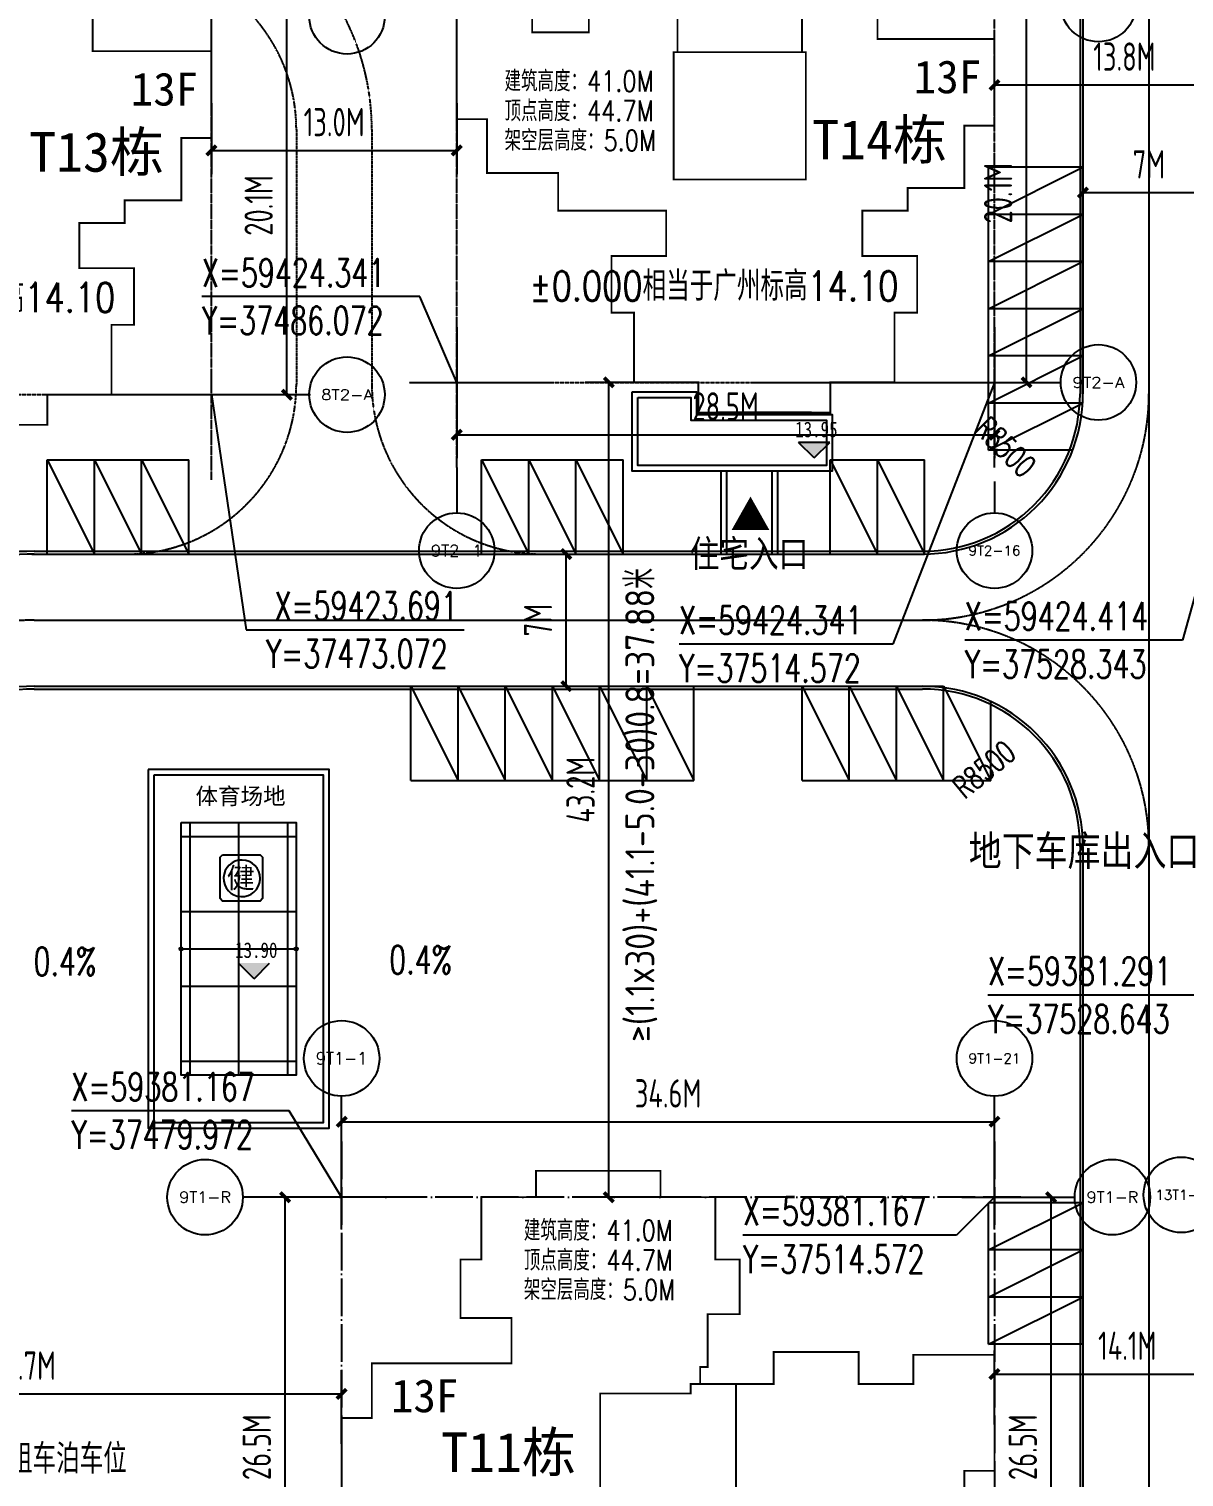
# Model space of a CAD drawing. Header units: inches. Extents: x 12502 to 585460, y 5002 to 415502.
# Drawn here: x 290150 to 351369, y 208009 to 284738 of the extents above; entities that cross this region are included whole.
import ezdxf
from ezdxf.enums import TextEntityAlignment as Align

# ---------------------------------------------------------------- set-up
doc = ezdxf.new("R2010")
doc.units = ezdxf.units.IN
doc.header["$MEASUREMENT"] = 0
for name, pattern in [('ACAD_ISO04W100', [30, 24, -3, 0, -3]), ('DASH', [0.35, 0.25, -0.1]), ('DOTE', [2.42, 2, -0.2, 0.02, -0.2])]:
    doc.linetypes.add(name, pattern=pattern)
for name, color, linetype in [('-1-500室外标高', 4, 'Continuous'), ('@YL', 2, 'Continuous'), ('@运动', 2, 'Continuous'), ('Axis', 6, 'Continuous'), ('AXIS_TEXT', 7, 'Continuous'), ('DIM_COOR', 3, 'Continuous'), ('DIM_SYMB', 3, 'Continuous'), ('DL_道路中线_支路网_', 4, 'ACAD_ISO04W100'), ('DL_道路红线_支路网_', 1, 'Continuous'), ('DOTE', 16, 'Continuous'), ('PUB_DIM', 3, 'Continuous'), ('PUB_TEXT', 7, 'Continuous'), ('RMJM - P1 - P - 120-1$0$文字说明', 7, 'Continuous'), ('SHAPE', 161, 'Continuous'), ('YD_设施符号', 7, 'Continuous'), ('入口', 4, 'Continuous'), ('屋顶轮廓', 36, 'Continuous'), ('建筑间距退缩', 5, 'Continuous'), ('扑救面', 2, 'Continuous'), ('竖向标高', 1, 'Continuous'), ('车位', 40, 'Continuous')]:
    doc.layers.add(name, color=color, linetype=linetype)
doc.styles.add('_DIMFONT', font='gbenor.shx', dxfattribs={"bigfont": 'gbcbig.shx'})
doc.styles.add('_TCH_AXIS', font='COMPLEX', dxfattribs={"bigfont": 'GBCBIG'})
doc.styles.add('_TCH_DIM', font='SIMPLEX', dxfattribs={"bigfont": 'GBCBIG'})
doc.styles.add('CHINESE', font='', dxfattribs={"width": 0.8})
doc.styles.add('DIM_FONT', font='superos.shx', dxfattribs={"width": 0.8, "bigfont": 'haiwenzw.shx'})
doc.styles.add('DIMST', font='', dxfattribs={"width": 0.8})
doc.styles.add('GHTEXTHT', font='')
doc.styles.add('RMJM - P1 - P - 120-1$0$RMJM_TEXT', font='arial.ttf', dxfattribs={"height": 2.5})
doc.styles.add('text_zheng', font='simplex.shx', dxfattribs={"width": 0.8, "bigfont": 'hztxt.shx'})
doc.styles.get('CHINESE').set_extended_font_data('NSimSun')
doc.styles.get('DIMST').set_extended_font_data('SimSun')
doc.styles.get('GHTEXTHT').set_extended_font_data('SimSun')
doc.dimstyles.new('DIMN500', dxfattribs={"dimscale": 5, "dimtxt": 300, "dimasz": 100, "dimexe": 250, "dimexo": 300, "dimgap": 150, "dimtad": 1, "dimdec": 0, "dimzin": 0, "dimdsep": 46, "dimtxsty": 'DIM_FONT', "dimblk": 'ARCHTICK', "dimcen": 0.09, "dimclrt": 7, "dimazin": 2, "dimtfac": 1, "dimtdec": 0, "dimtix": 1, "dimtmove": 2, "dimatfit": 3, "dimldrblk": 'ARCHTICK', "dimfxl": 1, "dimtolj": 1, "dimtzin": 0, "dimarcsym": 0})

# ---------------------------------------------------------------- blocks, each defined once
blk = doc.blocks.new('车位')
at = {"layer": '车位'}
for p, q in [((2126015, 462726), (2126015, 465226)), ((2131015, 465226), (2126015, 465226)), ((2131015, 462726), (2131015, 465226)), ((2131015, 462726), (2126015, 462726))]:
    blk.add_line(p, q, dxfattribs=at)
blk.add_lwpolyline([(2126015, 462726), (2131015, 465226)], dxfattribs=at)
blk = doc.blocks.new('_ArchTick')
at = {"color": 0, "linetype": 'ByBlock', "const_width": 0.4}
blk.add_lwpolyline([(-0.5, -0.5), (0.5, 0.5)], dxfattribs=at)
blk = doc.blocks.new('T10T12T13dwzx')
at = {"layer": 'Axis'}
blk.add_line((630224, 110064.9), (630224, 114064.9), dxfattribs=at)
at = {"layer": 'DOTE', "linetype": 'DOTE'}
for p, q in [((630224, 86851), (630224, 112204.8)), ((614984.4, 91365.8), (630759.8, 91365.8))]:
    blk.add_line(p, q, dxfattribs=at)
at = {"layer": 'PUB_DIM'}
for p, q in [((630224, 106401), (630224, 114526)), ((634224, 91365.8), (634224, 111415.8)), ((627349, 91365.8), (635474, 91365.8)), ((630404.3, 91365.8), (634404.3, 91365.8))]:
    blk.add_line(p, q, dxfattribs=at)
for centre in [(637407.3, 111415.8), (637407.3, 91365.8)]:
    blk.add_circle(centre, 2000, dxfattribs=at)
at = {"layer": 'PUB_DIM', "xscale": 500, "yscale": 500, "zscale": 500, "rotation": 270}
blk.add_blockref('_ArchTick', (634224, 91365.8), dxfattribs=at)
at = {"layer": 'AXIS_TEXT', "style": '_TCH_AXIS'}
blk.add_text('8T2-A', height=559.37, dxfattribs=at).set_placement((636035.5, 91086.1), (638779.1, 91086.1), align=Align.FIT)
at = {"layer": 'PUB_DIM', "color": 7, "insert": (632724, 101390.8), "char_height": 1500, "attachment_point": 5, "rotation": 90, "style": 'DIM_FONT'}
blk.add_mtext('\\A1;20.1M', dxfattribs=at)
blk = doc.blocks.new('*D149')
at = {"layer": 'Defpoints', "color": 0, "transparency": 16777216}
for p in [(718591, 53587), (683991, 46390), (718591, 46390)]:
    blk.add_point(p, dxfattribs=at)
at = {"layer": 'PUB_DIM', "color": 0, "lineweight": -2, "transparency": 16777216}
for p, q in [((683991, 47890), (683991, 54837)), ((718591, 47890), (718591, 54837)), ((683991, 53587), (718591, 53587))]:
    blk.add_line(p, q, dxfattribs=at)
at = {"layer": 'PUB_DIM', "color": 0, "lineweight": -2, "transparency": 16777216, "xscale": 500, "yscale": 500, "zscale": 500, "rotation": 180}
blk.add_blockref('_ArchTick', (683991, 53587), dxfattribs=at)
at = {"layer": 'PUB_DIM', "color": 0, "lineweight": -2, "transparency": 16777216, "xscale": 500, "yscale": 500, "zscale": 500}
blk.add_blockref('_ArchTick', (718591, 53587), dxfattribs=at)
at = {"layer": 'PUB_DIM', "color": 7, "transparency": 16777216, "insert": (701291, 55087), "char_height": 1500, "attachment_point": 5, "style": 'DIM_FONT'}
blk.add_mtext('\\A1;34.6M', dxfattribs=at)
blk = doc.blocks.new('*D150')
at = {"layer": 'Defpoints', "color": 0, "transparency": 16777216}
for p in [(715365, 49587), (721591, 49587), (715365, 23087)]:
    blk.add_point(p, dxfattribs=at)
at = {"layer": 'PUB_DIM', "color": 0, "lineweight": -2, "transparency": 16777216}
for p, q in [((716865, 49587), (722841, 49587)), ((721591, 23087), (721591, 49587)), ((716865, 23087), (722841, 23087))]:
    blk.add_line(p, q, dxfattribs=at)
at = {"layer": 'PUB_DIM', "color": 0, "lineweight": -2, "transparency": 16777216, "xscale": 500, "yscale": 500, "zscale": 500}
for p, rotation in [((721591, 49587), 90), ((721591, 23087), 270)]:
    blk.add_blockref('_ArchTick', p, dxfattribs=dict(at, rotation=rotation))
at = {"layer": 'PUB_DIM', "color": 7, "transparency": 16777216, "insert": (720091, 36337), "char_height": 1500, "attachment_point": 5, "rotation": 90, "style": 'DIM_FONT'}
blk.add_mtext('\\A1;26.5M', dxfattribs=at)
blk = doc.blocks.new('*D198')
at = {"layer": 'Defpoints', "color": 0, "transparency": 16777216}
for p in [(762013, 33730), (790513, 33730), (790513, 26532)]:
    blk.add_point(p, dxfattribs=at)
at = {"layer": 'PUB_DIM', "color": 0, "lineweight": -2, "transparency": 16777216}
for p, q in [((762013, 32230), (762013, 25282)), ((790513, 32230), (790513, 25282)), ((762013, 26532), (790513, 26532))]:
    blk.add_line(p, q, dxfattribs=at)
at = {"layer": 'PUB_DIM', "color": 0, "lineweight": -2, "transparency": 16777216, "xscale": 500, "yscale": 500, "zscale": 500, "rotation": 180}
blk.add_blockref('_ArchTick', (762013, 26532), dxfattribs=at)
at = {"layer": 'PUB_DIM', "color": 0, "lineweight": -2, "transparency": 16777216, "xscale": 500, "yscale": 500, "zscale": 500}
blk.add_blockref('_ArchTick', (790513, 26532), dxfattribs=at)
at = {"layer": 'PUB_DIM', "color": 7, "transparency": 16777216, "insert": (776263, 28032), "char_height": 1500, "attachment_point": 5, "style": 'DIM_FONT'}
blk.add_mtext('\\A1;28.5M', dxfattribs=at)
blk = doc.blocks.new('*D199')
at = {"layer": 'Defpoints', "color": 0, "transparency": 16777216}
for p in [(790513, 51900), (762013, 47563), (790513, 47563)]:
    blk.add_point(p, dxfattribs=at)
at = {"layer": 'PUB_DIM', "color": 0, "lineweight": -2, "transparency": 16777216}
for p, q in [((762013, 49063), (762013, 53150)), ((790513, 49063), (790513, 53150)), ((762013, 51900), (790513, 51900))]:
    blk.add_line(p, q, dxfattribs=at)
at = {"layer": 'PUB_DIM', "color": 0, "lineweight": -2, "transparency": 16777216, "xscale": 500, "yscale": 500, "zscale": 500, "rotation": 180}
blk.add_blockref('_ArchTick', (762013, 51900), dxfattribs=at)
at = {"layer": 'PUB_DIM', "color": 0, "lineweight": -2, "transparency": 16777216, "xscale": 500, "yscale": 500, "zscale": 500}
blk.add_blockref('_ArchTick', (790513, 51900), dxfattribs=at)
at = {"layer": 'PUB_DIM', "color": 7, "transparency": 16777216, "insert": (776263, 53400), "char_height": 1500, "attachment_point": 5, "style": 'DIM_FONT'}
blk.add_mtext('\\A1;28.5M', dxfattribs=at)
blk = doc.blocks.new('*D200')
at = {"layer": 'Defpoints', "color": 0, "transparency": 16777216}
for p in [(784054, 49356), (792205, 49356), (784054, 29306)]:
    blk.add_point(p, dxfattribs=at)
at = {"layer": 'PUB_DIM', "color": 0, "lineweight": -2, "transparency": 16777216}
for p, q in [((785554, 49356), (793455, 49356)), ((792205, 29306), (792205, 49356)), ((785554, 29306), (793455, 29306))]:
    blk.add_line(p, q, dxfattribs=at)
at = {"layer": 'PUB_DIM', "color": 0, "lineweight": -2, "transparency": 16777216, "xscale": 500, "yscale": 500, "zscale": 500}
for p, rotation in [((792205, 49356), 90), ((792205, 29306), 270)]:
    blk.add_blockref('_ArchTick', p, dxfattribs=dict(at, rotation=rotation))
at = {"layer": 'PUB_DIM', "color": 7, "transparency": 16777216, "insert": (790705, 39331), "char_height": 1500, "attachment_point": 5, "rotation": 90, "style": 'DIM_FONT'}
blk.add_mtext('\\A1;20.1M', dxfattribs=at)
blk = doc.blocks.new('D5D6dwzx')
at = {"layer": 'PUB_DIM'}
blk.add_circle((294984.1, -167811.2), 2000, dxfattribs=at)
at = {"layer": 'AXIS_TEXT', "style": '_TCH_AXIS'}
blk.add_text('13T1-R', height=516.01, dxfattribs=at).set_placement((293608.1, -168069.2), (296360.2, -168069.2), align=Align.FIT)
blk = doc.blocks.new('T10T12T13lkx')
at = {"layer": 'SHAPE', "const_width": 100}
blk.add_lwpolyline([(638950, 258377), (638950, 256377), (645250, 256377), (645250, 251777), (643650, 251777), (643650, 248477), (640650, 248477), (640650, 247277), (638250, 247277), (638250, 244877), (641150, 244877), (641150, 242077), (641150, 241877), (639950, 241877), (639950, 238177), (636550, 238177), (636550, 236577), (629550, 236577)], dxfattribs=at)
blk = doc.blocks.new('T11lkx')
at = {"layer": 'SHAPE', "const_width": 100}
for points in [[(692913, 109833), (690013, 109833), (690013, 107033), (690013, 106533), (688912, 106533), (688912, 103433), (691613, 103433), (691613, 101033), (684213, 101033), (684213, 98133), (682613, 98134), (682613, 91983), (686913, 91983), (686913, 93533), (689813, 93533), (689813, 91983), (694313, 91983), (694313, 93633), (698913, 93633), (698913, 92633), (698413, 92633), (698413, 90033), (695713, 90033), (695713, 87233), (695713, 87033), (696813, 87033), (696813, 83333), (700220, 83333), (700220, 81733), (707413, 81733), (707413, 83333), (710813, 83333), (710813, 86533), (710813, 87033), (711913, 87033), (711913, 90033), (709213, 90033), (709213, 92433), (715613, 92433), (715613, 95333), (717213, 95333), (717213, 101483), (712913, 101483), (712913, 99933), (710013, 99933), (710013, 101633), (705513, 101633), (705513, 99933), (701613, 99933), (701613, 100833), (702013, 100833), (702013, 103633), (703713, 103633), (703713, 106333), (703713, 106533), (702413, 106533), (702413, 109833), (699513, 109833), (699513, 111233), (692913, 111233)], [(696313, 99433), (701113, 99433), (701113, 99933), (703513, 99933), (703513, 94083), (699113, 94083), (699113, 93633), (696313, 93633)]]:
    blk.add_lwpolyline(points, close=True, dxfattribs=at)
blk = doc.blocks.new('T14lkx')
at = {"layer": 'SHAPE', "const_width": 100}
for points in [[(775818, 85141), (775818, 86741), (772418, 86741), (772418, 89941), (772418, 90441), (771218, 90441), (771218, 93441), (774118, 93441), (774118, 95841), (768393, 95841), (768393, 97841), (764618, 97841), (764618, 100691), (763018, 100691), (763018, 106791), (767018, 106791), (767018, 105291), (770018, 105291), (770018, 107291), (774718, 107291), (774718, 104241), (781318, 104241), (781318, 106941), (785318, 106941), (785318, 104941), (791518, 104941), (791518, 100341), (789918, 100341), (789918, 97041), (786918, 97041), (786918, 95841), (784518, 95841), (784518, 93441), (787418, 93441), (787418, 90641), (787418, 90441), (786218, 90441), (786218, 86741), (782818, 86741), (782818, 85141)], [(781518, 97491), (774518, 97491), (774518, 104241), (781518, 104241)]]:
    blk.add_lwpolyline(points, close=True, dxfattribs=at)
blk = doc.blocks.new('ymq')
at = {"layer": '@运动', "color": 1}
blk.add_lwpolyline([(0, 13400), (6100, 13400)], dxfattribs=at)
blk.add_lwpolyline([(0, 13400), (6100, 13400), (6100, 0), (0, 0)], close=True, dxfattribs=at)
at = {"layer": '@运动', "color": 8}
for points in [[(460, 13400), (460, 0)], [(3050, 13400), (3050, 0)], [(5640, 13400), (5640, 0)], [(0, 12650), (6026, 12650), (6100, 12650)], [(0, 8680), (6010, 8680), (6100, 8680)], [(0, 6700), (5999, 6700), (6100, 6700)], [(0, 4720), (5975, 4720), (6100, 4720)], [(0, 750), (5930, 750), (6100, 750)]]:
    blk.add_lwpolyline(points, dxfattribs=at)
for centre in [(0, 6700), (6100, 6700)]:
    blk.add_circle(centre, 90, dxfattribs=at)
blk = doc.blocks.new('*D241')
at = {"layer": 'Defpoints', "color": 0, "transparency": 16777216}
for p in [(320883, 266011), (325371, 266011), (325371, 222837)]:
    blk.add_point(p, dxfattribs=at)
at = {"layer": 'PUB_DIM', "color": 0, "lineweight": -2, "transparency": 16777216}
for p, q in [((323871, 266011), (319633, 266011)), ((320883, 222837), (320883, 266011)), ((323871, 222837), (319633, 222837))]:
    blk.add_line(p, q, dxfattribs=at)
at = {"layer": 'PUB_DIM', "color": 0, "lineweight": -2, "transparency": 16777216, "xscale": 500, "yscale": 500, "zscale": 500}
for p, rotation in [((320883, 266011), 90), ((320883, 222837), 270)]:
    blk.add_blockref('_ArchTick', p, dxfattribs=dict(at, rotation=rotation))
at = {"layer": 'PUB_DIM', "color": 7, "transparency": 16777216, "insert": (319383, 244424), "char_height": 1500, "attachment_point": 5, "rotation": 90, "style": 'DIM_FONT'}
blk.add_mtext('\\A1;43.2M', dxfattribs=at)
blk = doc.blocks.new('*D249')
at = {"layer": 'Defpoints', "color": 0, "transparency": 16777216}
for p in [(355393, 213466), (341322, 209300), (355393, 209300)]:
    blk.add_point(p, dxfattribs=at)
at = {"layer": 'PUB_DIM', "color": 0, "lineweight": -2, "transparency": 16777216}
for p, q in [((341322, 210800), (341322, 214716)), ((355393, 210800), (355393, 214716)), ((341322, 213466), (355393, 213466))]:
    blk.add_line(p, q, dxfattribs=at)
at = {"layer": 'PUB_DIM', "color": 0, "lineweight": -2, "transparency": 16777216, "xscale": 500, "yscale": 500, "zscale": 500, "rotation": 180}
blk.add_blockref('_ArchTick', (341322, 213466), dxfattribs=at)
at = {"layer": 'PUB_DIM', "color": 0, "lineweight": -2, "transparency": 16777216, "xscale": 500, "yscale": 500, "zscale": 500}
blk.add_blockref('_ArchTick', (355393, 213466), dxfattribs=at)
at = {"layer": 'PUB_DIM', "color": 7, "transparency": 16777216, "insert": (348358, 214966), "char_height": 1500, "attachment_point": 5, "style": 'DIM_FONT'}
blk.add_mtext('\\A1;14.1M', dxfattribs=at)
blk = doc.blocks.new('*D250')
at = {"layer": 'Defpoints', "color": 0, "transparency": 16777216}
for p in [(306722, 212414), (272981, 208268), (306722, 208268)]:
    blk.add_point(p, dxfattribs=at)
at = {"layer": 'PUB_DIM', "color": 0, "lineweight": -2, "transparency": 16777216}
for p, q in [((272981, 209768), (272981, 213664)), ((306722, 209768), (306722, 213664)), ((272981, 212414), (306722, 212414))]:
    blk.add_line(p, q, dxfattribs=at)
at = {"layer": 'PUB_DIM', "color": 0, "lineweight": -2, "transparency": 16777216, "xscale": 500, "yscale": 500, "zscale": 500, "rotation": 180}
blk.add_blockref('_ArchTick', (272981, 212414), dxfattribs=at)
at = {"layer": 'PUB_DIM', "color": 0, "lineweight": -2, "transparency": 16777216, "xscale": 500, "yscale": 500, "zscale": 500}
blk.add_blockref('_ArchTick', (306722, 212414), dxfattribs=at)
at = {"layer": 'PUB_DIM', "color": 7, "transparency": 16777216, "insert": (289851, 213914), "char_height": 1500, "attachment_point": 5, "style": 'DIM_FONT'}
blk.add_mtext('\\A1;33.7M', dxfattribs=at)
blk = doc.blocks.new('*D251')
at = {"layer": 'Defpoints', "color": 0, "transparency": 16777216}
for p in [(299823, 282304), (312822, 282304), (312822, 278302)]:
    blk.add_point(p, dxfattribs=at)
at = {"layer": 'PUB_DIM', "color": 0, "lineweight": -2, "transparency": 16777216}
for p, q in [((299823, 280804), (299823, 277052)), ((312822, 280804), (312822, 277052)), ((299823, 278302), (312822, 278302))]:
    blk.add_line(p, q, dxfattribs=at)
at = {"layer": 'PUB_DIM', "color": 0, "lineweight": -2, "transparency": 16777216, "xscale": 500, "yscale": 500, "zscale": 500, "rotation": 180}
blk.add_blockref('_ArchTick', (299823, 278302), dxfattribs=at)
at = {"layer": 'PUB_DIM', "color": 0, "lineweight": -2, "transparency": 16777216, "xscale": 500, "yscale": 500, "zscale": 500}
blk.add_blockref('_ArchTick', (312822, 278302), dxfattribs=at)
at = {"layer": 'PUB_DIM', "color": 7, "transparency": 16777216, "insert": (306323, 279802), "char_height": 1500, "attachment_point": 5, "style": 'DIM_FONT'}
blk.add_mtext('\\A1;13.0M', dxfattribs=at)
blk = doc.blocks.new('*D252')
at = {"layer": 'Defpoints', "color": 0, "transparency": 16777216}
for p in [(355094, 281771), (341322, 278669), (355094, 278669)]:
    blk.add_point(p, dxfattribs=at)
at = {"layer": 'PUB_DIM', "color": 0, "lineweight": -2, "transparency": 16777216}
for p, q in [((341322, 280169), (341322, 283021)), ((355094, 280169), (355094, 283021)), ((341322, 281771), (355094, 281771))]:
    blk.add_line(p, q, dxfattribs=at)
at = {"layer": 'PUB_DIM', "color": 0, "lineweight": -2, "transparency": 16777216, "xscale": 500, "yscale": 500, "zscale": 500, "rotation": 180}
blk.add_blockref('_ArchTick', (341322, 281771), dxfattribs=at)
at = {"layer": 'PUB_DIM', "color": 0, "lineweight": -2, "transparency": 16777216, "xscale": 500, "yscale": 500, "zscale": 500}
blk.add_blockref('_ArchTick', (355094, 281771), dxfattribs=at)
at = {"layer": 'PUB_DIM', "color": 7, "transparency": 16777216, "insert": (348208, 283271), "char_height": 1500, "attachment_point": 5, "style": 'DIM_FONT'}
blk.add_mtext('\\A1;13.8M', dxfattribs=at)
blk = doc.blocks.new('*D300')
at = {"layer": 'Defpoints', "color": 0, "transparency": 16777216}
for p in [(346008, 277856), (353008, 277856), (353008, 276065)]:
    blk.add_point(p, dxfattribs=at)
at = {"layer": 'PUB_DIM', "color": 0, "lineweight": -2, "transparency": 16777216}
for p, q in [((346008, 276356), (346008, 274815)), ((353008, 276356), (353008, 274815)), ((346008, 276065), (353008, 276065))]:
    blk.add_line(p, q, dxfattribs=at)
at = {"layer": 'PUB_DIM', "color": 0, "lineweight": -2, "transparency": 16777216, "xscale": 500, "yscale": 500, "zscale": 500, "rotation": 180}
blk.add_blockref('_ArchTick', (346008, 276065), dxfattribs=at)
at = {"layer": 'PUB_DIM', "color": 0, "lineweight": -2, "transparency": 16777216, "xscale": 500, "yscale": 500, "zscale": 500}
blk.add_blockref('_ArchTick', (353008, 276065), dxfattribs=at)
at = {"layer": 'PUB_DIM', "color": 7, "transparency": 16777216, "insert": (349508, 277565), "char_height": 1500, "attachment_point": 5, "style": 'DIM_FONT'}
blk.add_mtext('\\A1;7M', dxfattribs=at)
blk = doc.blocks.new('*D301')
at = {"layer": 'Defpoints', "color": 0, "transparency": 16777216}
for p in [(316071, 256913), (318628, 256913), (316071, 249913)]:
    blk.add_point(p, dxfattribs=at)
at = {"layer": 'PUB_DIM', "color": 0, "lineweight": -2, "transparency": 16777216}
for p, q in [((317571, 256913), (319878, 256913)), ((318628, 249913), (318628, 256913)), ((317571, 249913), (319878, 249913))]:
    blk.add_line(p, q, dxfattribs=at)
at = {"layer": 'PUB_DIM', "color": 0, "lineweight": -2, "transparency": 16777216, "xscale": 500, "yscale": 500, "zscale": 500}
for p, rotation in [((318628, 256913), 89.99979788961296), ((318628, 249913), 269.999797889613)]:
    blk.add_blockref('_ArchTick', p, dxfattribs=dict(at, rotation=rotation))
at = {"layer": 'PUB_DIM', "color": 7, "transparency": 16777216, "insert": (317128, 253413), "char_height": 1500, "attachment_point": 5, "rotation": 89.9998, "style": 'DIM_FONT'}
blk.add_mtext('\\A1;7M', dxfattribs=at)
blk = doc.blocks.new('gdzh')
at = {"layer": 'PUB_TEXT', "style": 'text_zheng', "width": 0.8}
for s, p in [('建筑高度：41.0M', (37262343, 59367742)), ('顶点高度：44.7M', (37262343, 59366162)), ('架空层高度：5.0M', (37262343, 59364600))]:
    blk.add_text(s, height=1093.1, dxfattribs=at).set_placement(p)
blk = doc.blocks.new('T11dwzx')
at = {"layer": 'DOTE', "linetype": 'DOTE', "ltscale": 1000}
for p, q in [((683991.3, 52543.5), (683991.3, 19555.4)), ((718591.3, 52543.5), (718591.3, 19555.4)), ((719990.2, 49587.1), (682752.4, 49587.1)), ((682752.4, 23087.1), (719989.2, 23087.1))]:
    blk.add_line(p, q, dxfattribs=at)
at = {"layer": 'PUB_DIM'}
for p, q in [((683991.3, 52543.5), (683991.3, 54943.5)), ((718591.2, 52543.5), (718591.2, 54943.5)), ((682752.4, 49587.1), (678752.4, 49587.1)), ((687866.3, 49587.1), (679741.3, 49587.1)), ((680991.3, 23087.1), (680991.3, 49587.1)), ((719989.2, 49587.1), (722389.2, 49587.1)), ((683991.3, 25962.1), (683991.3, 17837.1)), ((718591.2, 25962.1), (718591.2, 17837.1)), ((682752.4, 23087.1), (678752.4, 23087.1)), ((687866.3, 23087.1), (679741.3, 23087.1)), ((719989.2, 23087.1), (722389.2, 23087.1)), ((683991.3, 19555.4), (683991.3, 15555.4)), ((718591.2, 19555.4), (718591.2, 15555.4)), ((683991.3, 19087.1), (718591.2, 19087.1))]:
    blk.add_line(p, q, dxfattribs=at)
for centre in [(683991.3, 56943.5), (718591.2, 56943.5), (676752.4, 49587.1), (724841.3, 49587.1), (676752.4, 23087.1), (724841.3, 23087.1), (683991.3, 15155.4), (718591.2, 15155.4)]:
    blk.add_circle(centre, 2000, dxfattribs=at)
at = {"layer": 'PUB_DIM', "xscale": 500, "yscale": 500, "zscale": 500}
for p, rotation in [((680991.3, 49587.1), 90), ((680991.3, 23087.1), 270), ((683991.3, 19087.1), 180)]:
    blk.add_blockref('_ArchTick', p, dxfattribs=dict(at, rotation=rotation))
blk.add_blockref('_ArchTick', (718591.2, 19087.1), dxfattribs=at)
at = {"layer": 'AXIS_TEXT', "style": '_TCH_AXIS'}
for s, height, p, p2 in [('9T1-1', 643.02, (682628.8, 56622), (685353.9, 56622)), ('9T1-21', 529.71, (717216.5, 56678.6), (719965.9, 56678.6)), ('9T1-R', 586.68, (675383.5, 49293.7), (678121.3, 49293.7)), ('9T1-R', 586.68, (723472.4, 49293.7), (726210.3, 49293.7)), ('9T1-A', 586.68, (675383.5, 22793.7), (678121.3, 22793.7)), ('9T1-A', 586.68, (723472.4, 22793.7), (726210.3, 22793.7)), ('9T1-1', 643.02, (682628.8, 14833.9), (685353.9, 14833.9)), ('9T1-21', 529.71, (717216.5, 14890.6), (719965.9, 14890.6))]:
    blk.add_text(s, height=height, dxfattribs=at).set_placement(p, p2, align=Align.FIT)
at = {"layer": 'PUB_DIM', "color": 7, "insert": (679491.3, 36337.1), "char_height": 1500, "attachment_point": 5, "rotation": 90, "style": 'DIM_FONT'}
blk.add_mtext('\\A1;26.5M', dxfattribs=at)
at = {"layer": 'PUB_DIM', "color": 7, "insert": (701291.3, 20587.1), "char_height": 1500, "attachment_point": 5, "style": 'DIM_FONT'}
blk.add_mtext('\\A1;34.6M', dxfattribs=at)
at = {"layer": 'PUB_DIM'}
for p1, p2, distance, text, picture, middle in [((683991.3, 46390.4), (718591.2, 46390.4), 7196.7, '34.6M', '*D149', (701291.3, 55087.1)), ((715365.4, 23087.1), (715365.4, 49587.1), -6226, '26.5M', '*D150', (720091.3, 36337.1))]:
    dim = blk.add_aligned_dim(p1=p1, p2=p2, distance=distance, text=text, dimstyle='DIMN500', dxfattribs=at)
    dim.commit()
    dim.dimension.update_dxf_attribs({"geometry": picture, "text_midpoint": middle})
blk = doc.blocks.new('T14dwzx')
at = {"layer": 'Axis'}
blk.add_line((762013.2, 53102.6), (762013.2, 55502.6), dxfattribs=at)
at = {"layer": 'DOTE', "linetype": 'DOTE'}
for p, q in [((762012.7, 24790.9), (762012.7, 53102.6)), ((790512.7, 24790.9), (790512.7, 53102.6)), ((759497.7, 49355.7), (792856.5, 49355.7)), ((759497.8, 29305.7), (792856.5, 29305.7))]:
    blk.add_line(p, q, dxfattribs=at)
at = {"layer": 'PUB_DIM'}
for p, q in [((790513.2, 53102.6), (790513.2, 55502.6)), ((792857, 49355.7), (794022.9, 49355.7)), ((792857, 29305.7), (794022.9, 29305.7)), ((762013.2, 24790.9), (762013.2, 22390.9)), ((790513.2, 24055.7), (790513.2, 22390.9))]:
    blk.add_line(p, q, dxfattribs=at)
for centre in [(762013.2, 57502.6), (790513.2, 57502.6), (796022.9, 49355.7), (796022.9, 29305.7), (762013.2, 20390.9), (790513.2, 20390.9)]:
    blk.add_circle(centre, 2000, dxfattribs=at)
at = {"layer": 'AXIS_TEXT', "style": '_TCH_AXIS'}
for s, height, p, p2 in [('9T2-1', 610.48, (760646.9, 57197.4), (763379.5, 57197.4)), ('9T2-16', 507.25, (789136.4, 57249), (791890, 57249)), ('9T2-L', 575.45, (794652.8, 49068), (797393, 49068)), ('9T2-A', 559.37, (794651.2, 29026), (797394.7, 29026)), ('9T2-1', 610.48, (760646.9, 20085.7), (763379.5, 20085.7)), ('9T2-16', 507.25, (789136.4, 20137.3), (791890, 20137.3))]:
    blk.add_text(s, height=height, dxfattribs=at).set_placement(p, p2, align=Align.FIT)
at = {"layer": 'PUB_DIM'}
for p1, p2, distance, text, picture, middle in [((762012.7, 47563.3), (790513.2, 47563.3), 4337.2, '28.5M', '*D199', (776263, 53400.4)), ((784053.5, 29305.7), (784053.5, 49355.7), -8151.9, '20.1M', '*D200', (790705.4, 39330.7)), ((762012.7, 33730.3), (790513.2, 33730.3), -7198.3, '28.5M', '*D198', (776263, 28031.9))]:
    dim = blk.add_aligned_dim(p1=p1, p2=p2, distance=distance, text=text, dimstyle='DIMN500', dxfattribs=at)
    dim.commit()
    dim.dimension.update_dxf_attribs({"geometry": picture, "text_midpoint": middle})

msp = doc.modelspace()

# ---------------------------------------------------------------- hatches: boundary and pattern name
at = {"layer": '-1-500室外标高'}
for points in [[(331765.9, 262006.6), (332590.9, 262831.6), (330940.9, 262831.6)], [(302081.1, 234416.2), (302906.1, 235241.2), (301256.1, 235241.2)]]:
    msp.add_hatch(color=113, dxfattribs=at).paths.add_polyline_path(points)

# ---------------------------------------------------------------- linework, layer by layer
at = {"layer": '-1-500室外标高', "color": 113}
for p, q in [((331765.9, 262006.6), (330940.9, 262831.6)), ((332590.9, 262831.6), (330940.9, 262831.6)), ((331765.9, 262006.6), (332590.9, 262831.6)), ((302081.1, 234416.2), (301256.1, 235241.2)), ((302081.1, 234416.2), (302906.1, 235241.2))]:
    msp.add_line(p, q, dxfattribs=at)
at = {"layer": '@YL'}
for points in [[(322122.3, 265511), (325522.3, 265511), (325522.3, 264311), (332722.3, 264311), (332722.3, 261311), (322122.3, 261311), (322122.3, 265511)], [(331622.3, 264411), (326622.3, 264411)], [(326822.3, 261311), (326822.3, 256913)], [(329822.3, 261311), (329822.3, 256912.9)], [(307915.1, 256913), (308415.1, 256913)], [(296760.7, 245195.1), (296760.7, 226795.1), (305760.7, 226795.1), (305760.7, 245195.1), (296760.7, 245195.1)]]:
    msp.add_lwpolyline(points, dxfattribs=at)
at = {"layer": '@YL', "color": 8}
for points in [[(322422.3, 265211), (325222.3, 265211), (325222.3, 264011), (332422.3, 264011), (332422.3, 261611), (322422.3, 261611)], [(296460.7, 245495.1), (296460.7, 226495.1), (306060.7, 226495.1), (306060.7, 245495.1)]]:
    msp.add_lwpolyline(points, close=True, dxfattribs=at)
for points in [[(327122.3, 261311), (327122.3, 256913)], [(329522.3, 261311), (329522.3, 256912.9)]]:
    msp.add_lwpolyline(points, dxfattribs=at)
at = {"layer": 'DIM_COOR', "color": 3}
for p, q in [((310863.7, 270554.2), (299313.7, 270554.2)), ((312822.3, 266011), (310863.7, 270554.2)), ((341322.3, 266011), (335935.5, 252137.3)), ((355093.3, 266084.7), (351294.7, 252350.5)), ((299822.9, 265361), (301661.2, 252904)), ((301661.2, 252904), (313211.2, 252904)), ((335935.5, 252137.3), (324605.5, 252137.3)), ((351294.7, 252350.5), (339744.7, 252350.5)), ((352525.5, 233548), (340975.5, 233548)), ((303947.5, 227417.3), (292397.5, 227417.3)), ((306722.2, 222837.3), (303947.5, 227417.3)), ((341322.2, 222837.3), (339317, 220821.7)), ((339317, 220821.7), (327987, 220821.7))]:
    msp.add_line(p, q, dxfattribs=at)
at = {"layer": 'DIM_SYMB'}
msp.add_lwpolyline([(313167.7, 235418.4, 0, 0, 0), (317168.7, 235418.4, 400, 0, 0), (318668.7, 235418.4, 0, 0, 0)], format="xyseb", dxfattribs=at)
at = {"layer": 'DL_道路中线_支路网_', "color": 8}
for p, q in [((349507.7, 301027.4), (349510.7, 174615.9, 0)), ((290432.1, 253413.1, 0), (337507.5, 253412.9, 0))]:
    msp.add_line(p, q, dxfattribs=at)
for centre, start, end in [((337507.7, 265412.9, 0), 269.99928, 0), ((290432.1, 241413.1, 0), 89.999798, 180), ((337507.7, 241412.9, 0), 0, 89.999798)]:
    msp.add_arc(centre, 12000, start, end, dxfattribs=at)
at = {"layer": 'DL_道路红线_支路网_', "color": 8}
for p, q in [((345857.7, 290299.3), (345857.7, 265412.9)), ((290432.1, 257063.1), (337507.6, 257062.9)), ((290432.1, 249763.1), (337507.7, 249762.9)), ((345857.7, 241412.9), (345857.7, 174886.4))]:
    msp.add_line(p, q, dxfattribs=at)
at = {"layer": 'DL_道路红线_支路网_', "color": 4}
for p, q in [((346007.7, 290299.3), (346007.7, 265412.9)), ((346007.7, 290299.3), (346007.7, 265412.9)), ((290299.4, 256913.5), (337507.6, 256912.9)), ((290432.1, 256913.1), (337507.6, 256912.9)), ((290432.1, 249913.1), (337507.7, 249912.9)), ((290432.1, 249913.1), (337507.7, 249912.9)), ((346007.7, 241412.9), (346007.7, 174886.4))]:
    msp.add_line(p, q, dxfattribs=at)
for centre, radius, start, end in [((337507.7, 265412.9, 0), 8500, 269.999798, 0), ((290432.1, 241413.1, 0), 15500, 89.999798, 180), ((290432.1, 241413.1, 0), 8500, 89.999798, 180), ((290432.1, 241413.1, 0), 8350, 89.999798, 180), ((337507.7, 241412.9, 0), 8500, 0, 89.999798)]:
    msp.add_arc(centre, radius, start, end, dxfattribs=at)
at = {"layer": 'DL_道路红线_支路网_', "color": 8}
for centre, radius, start, end in [((337507.7, 265412.9, 0), 8350, 269.999798, 0), ((290432.1, 241413.1, 0), 15650, 89.999798, 180), ((337507.7, 241412.9, 0), 8350, 0, 89.999798)]:
    msp.add_arc(centre, radius, start, end, dxfattribs=at)
at = {"layer": 'PUB_DIM'}
for points in [[(339563.1, 263367.2, 0, 0, 0), (342965.3, 259981.2, 264, 0, 0), (343532.4, 259416.8, 0, 0, 0)], [(339751.4, 243250.3, 0, 0, 0), (343465, 246291.4, 264, 0, 0), (344084, 246798.3, 0, 0, 0)]]:
    msp.add_lwpolyline(points, format="xyseb", dxfattribs=at)
at = {"layer": 'YD_设施符号'}
msp.add_lwpolyline([(300411.2, 240983.8), (302410.4, 240984), (302535.8, 240858.7), (302536.1, 238655.7), (302410.7, 238530.3), (300411.5, 238530), (300286.1, 238655.4), (300285.8, 240858.4)], close=True, dxfattribs=at)
msp.add_lwpolyline([(302404.4, 239728.1, 60.1359077), (302402, 239663.6)], format="xyb", close=True, dxfattribs=at)
at = {"layer": '入口'}
msp.add_lwpolyline([(328390.4, 259960.8, 0, 2000, 0), (328390.4, 258189.5, 2000, 2000, 0)], format="xyseb", dxfattribs=at)
at = {"layer": '扑救面', "color": 8, "linetype": 'DASH', "ltscale": 3}
for points in [[(227687.9, 292411), (295321.3, 292411, -0.4142136), (308321.3, 279411), (308321.3, 265913.1, 0.4126248), (317272.4, 256913.2, -2.1961934)], [(227415.8, 288411), (295321.3, 288411, -0.4142133), (304321.3, 279411), (304321.3, 265913.1, -0.4058821), (295572.1, 256913.2, 71.129137)]]:
    msp.add_lwpolyline(points, format="xyb", dxfattribs=at)
at = {"layer": '车位'}
for p, q in [((341007.6, 262413, 0), (341007.7, 264913, 0)), ((346007.7, 264912.9, 0), (341007.7, 264913, 0)), ((345460.6, 262412.9, 0), (341007.6, 262413, 0)), ((338621.4, 244912.9), (338621.4, 249912.9)), ((341121.4, 244913), (341121.4, 249106.5, 0)), ((338621.4, 244912.9), (341121.4, 244913))]:
    msp.add_line(p, q, dxfattribs=at)
at = {"layer": '车位', "elevation": 0}
for points in [[(341007.6, 262413), (346007.7, 264912.9)], [(338621.4, 249912.9), (341121.4, 244913)]]:
    msp.add_lwpolyline(points, dxfattribs=at)

# ---------------------------------------------------------------- block references
for name, p in [('T14dwzx', (-449190.4, 236705.3)), ('T10T12T13dwzx', (-330401.1, 173995.2)), ('T14lkx', (-450195.5, 179269.7)), ('gdzh', (-36946988.3, -59086313)), ('T11dwzx', (-377269.1, 173250.2)), ('D5D6dwzx', (56242, 390772.1)), ('gdzh', (-36945965.9, -59147214.1))]:
    msp.add_blockref(name, p)
at = {"layer": '@YL'}
msp.add_blockref('ymq', (298210.7, 229295.1), dxfattribs=at)
at = {"layer": '屋顶轮廓'}
for name, p in [('T10T12T13lkx', (-345427.4, 27184.3)), ('T11lkx', (-375890.6, 113003.8))]:
    msp.add_blockref(name, p, dxfattribs=at)
at = {"layer": '车位'}
for p, rotation in [((-1785014.8, -187780.8, 0), 359.9991256950881), ((-1785014.6, -190280.7, 0), 359.9991256950881), ((-1785014.8, -192780.7, 0), 359.9991256950881), ((-1785014.7, -195280.7, 0), 359.9991256950881), ((-1785014.8, -197780.7, 0), 359.9991256950881), ((-171637.3, 2387921.5), 270.0008743266418), ((-169137.1, 2387921.5), 270.0008743266418), ((-166637, 2387921.5), 270.0008743266418), ((-148615.8, 2387921.8), 270.0008743266418), ((-146115.8, 2387921.9), 270.0008743266418), ((-143616.1, 2387921.9), 270.0008743266418), ((-130136.5, 2387921.9), 270.0008743266418), ((-127636.8, 2387922.1), 270.0008743266418), ((-152368.2, 2375921.3), 270.0008743266418), ((-149868.2, 2375921.3), 270.0008743266418), ((-147368.2, 2375921.3), 270.0008743266418), ((-144868.2, 2375921.3), 270.0008743266418), ((-142368.2, 2375921.3), 270.0008743266418), ((-139868.2, 2375921.3), 270.0008743266418), ((-131637.2, 2375921.2), 270.0008743265897), ((-129137.2, 2375921.2), 270.0008743265897), ((-126637.2, 2375921.2), 270.0008743265897), ((-1785014.8, -242649.7), 359.9991256950881), ((-1785014.8, -245149.7), 359.9991256950881), ((-1785014.9, -247649.6), 359.9991256950881)]:
    msp.add_blockref('车位', p, dxfattribs=dict(at, rotation=rotation))

# ---------------------------------------------------------------- texts
at = {"layer": '-1-500室外标高', "color": 113, "style": 'DIMST', "width": 0.8}
for s, p in [('13.95', (330760.2, 263106.6)), ('13.90', (301075.4, 235516.2))]:
    msp.add_text(s, height=825, dxfattribs=at).set_placement(p)
at = {"layer": 'PUB_DIM', "color": 7, "style": '_TCH_DIM', "width": 0.705882}
for rotation, p in [(315.136397, (340202.9, 263443)), (39.313915, (339740.9, 243894.4))]:
    msp.add_text('R8500', height=1190, rotation=rotation, dxfattribs=at).set_placement(p)
at = {"layer": 'PUB_TEXT'}
for s, height, style, width, p in [('X=59424.341', 1487.5, '_TCH_DIM', 0.705882, (299313.7, 271079.2)), ('±0.000相当于广州标高14.10', 1561.518, 'text_zheng', 0.8, (316674.2, 270336.7)), ('±0.000相当于广州标高14.10', 1561.518, 'text_zheng', 0.8, (275164.2, 269732.1)), ('Y=37486.072', 1487.5, '_TCH_DIM', 0.705882, (299313.7, 268541.7)), ('X=59423.691', 1487.5, '_TCH_DIM', 0.705882, (303161.2, 253429)), ('X=59424.341', 1487.5, '_TCH_DIM', 0.705882, (324605.5, 252662.3)), ('X=59424.414', 1487.5, '_TCH_DIM', 0.705882, (339744.7, 252875.5)), ('Y=37473.072', 1487.5, '_TCH_DIM', 0.705882, (302711.2, 250891.5)), ('Y=37528.343', 1487.5, '_TCH_DIM', 0.705882, (339744.7, 250338)), ('Y=37514.572', 1487.5, '_TCH_DIM', 0.705882, (324605.5, 250124.8)), ('0.4%', 1487.5, '_TCH_DIM', 0.705882, (290390.8, 234578.2)), ('0.4%', 1487.5, '_TCH_DIM', 0.705882, (309242.7, 234674.6)), ('X=59381.291', 1487.5, '_TCH_DIM', 0.705882, (340975.5, 234073)), ('Y=37528.643', 1487.5, '_TCH_DIM', 0.705882, (340975.5, 231535.5)), ('X=59381.167', 1487.5, '_TCH_DIM', 0.705882, (292397.5, 227942.3)), ('Y=37479.972', 1487.5, '_TCH_DIM', 0.705882, (292397.5, 225404.8)), ('X=59381.167', 1487.5, '_TCH_DIM', 0.705882, (327987, 221346.7)), ('Y=37514.572', 1487.5, '_TCH_DIM', 0.705882, (327987, 218809.2)), ('出租车泊车位', 1561.52, 'text_zheng', 0.8, (287843.3, 208196))]:
    msp.add_text(s, height=height, dxfattribs=dict(at, style=style, width=width)).set_placement(p)
at = {"layer": 'RMJM - P1 - P - 120-1$0$文字说明', "attachment_point": 3, "style": 'RMJM - P1 - P - 120-1$0$RMJM_TEXT'}
for s, insert, char_height, width in [('{\\fSimSun|b0|i0|c134|p2;13F}', (299120.1, 282429), 1750, 4104.055), ('{\\fSimSun|b0|i0|c134|p2;13F}', (340619.5, 283079), 1750, 4104.055), ('{\\fSimSun|b0|i0|c134|p2;T14栋}', (338806.4, 279922.1), 2100, 8383.661), ('{\\fSimSun|b0|i0|c134|p2;T13栋}', (297306.9, 279272.2), 2100, 8383.661), ('{\\fSimSun|b0|i0|c134|p2;体育场地}', (303752.2, 244525.7), 875, 5655.922), ('{\\fSimSun|b0|i0|c134|p2;13F}', (312906.3, 213192.1), 1750, 4104.055), ('{\\fSimSun|b0|i0|c134|p2;T11栋}', (319143.4, 210371.3), 2100, 9022.01)]:
    msp.add_mtext(s, dxfattribs=dict(at, insert=insert, char_height=char_height, width=width))
at = {"layer": 'YD_设施符号', "style": 'GHTEXTHT'}
msp.add_text('健', height=1087.5, rotation=0.00703, dxfattribs=at).set_placement((300629.5, 239216.7))
at = {"layer": '建筑间距退缩', "color": 7, "linetype": 'ByBlock', "ltscale": 10, "insert": (322603.1, 243619.1), "char_height": 1536, "attachment_point": 5, "rotation": 90, "style": '_DIMFONT'}
msp.add_mtext('\\A1;≥(1.1x30)+(41.1-5.0-30)0.8=37.88米', dxfattribs=at)
at = {"layer": '竖向标高', "color": 1, "attachment_point": 3, "style": 'CHINESE'}
for s, insert, char_height, width in [('{\\fSimSun|b0|i0|c134|p2;住宅入口}', (331452.6, 257656.1), 1440, 45885.91), ('{\\fSimSun|b0|i0|c134|p2;地下车库出入口}', (352180.4, 241997.3), 1600, 50984.344)]:
    msp.add_mtext(s, dxfattribs=dict(at, insert=insert, char_height=char_height, width=width))

# ---------------------------------------------------------------- dimensions: what is measured, and where the dimension line sits
at = {"layer": 'PUB_DIM'}
for p1, p2, distance, text, picture, middle in [((341322.3, 278669.4), (355093.5, 278669.4), 3101.3, '13.8M', '*D252', (348207.9, 283270.7)), ((299822.9, 282304.5), (312822.3, 282304.5), -4002.4, '13.0M', '*D251', (306322.6, 279802)), ((346007.7, 277856.1), (353007.7, 277856.1), -1791.3, '7M', '*D300', (349507.7, 277564.8)), ((325370.8, 222837.3), (325370.8, 266011), 4487.7, '43.2M', '*D241', (319383.2, 244424.1)), ((316071.2, 249913), (316071.3, 256913), -2557.2, '7M', '*D301', (317128.5, 253413)), ((341322.2, 209299.6), (355393.3, 209299.6), 4166.2, '14.1M', '*D249', (348357.8, 214965.9)), ((272980.8, 208267.6), (306722.1, 208267.6), 4146.3, '33.7M', '*D250', (289851.5, 213913.9))]:
    dim = msp.add_aligned_dim(p1=p1, p2=p2, distance=distance, text=text, dimstyle='DIMN500', dxfattribs=at)
    dim.commit()
    dim.dimension.update_dxf_attribs({"geometry": picture, "text_midpoint": middle})

doc.saveas('drawing.dxf')
